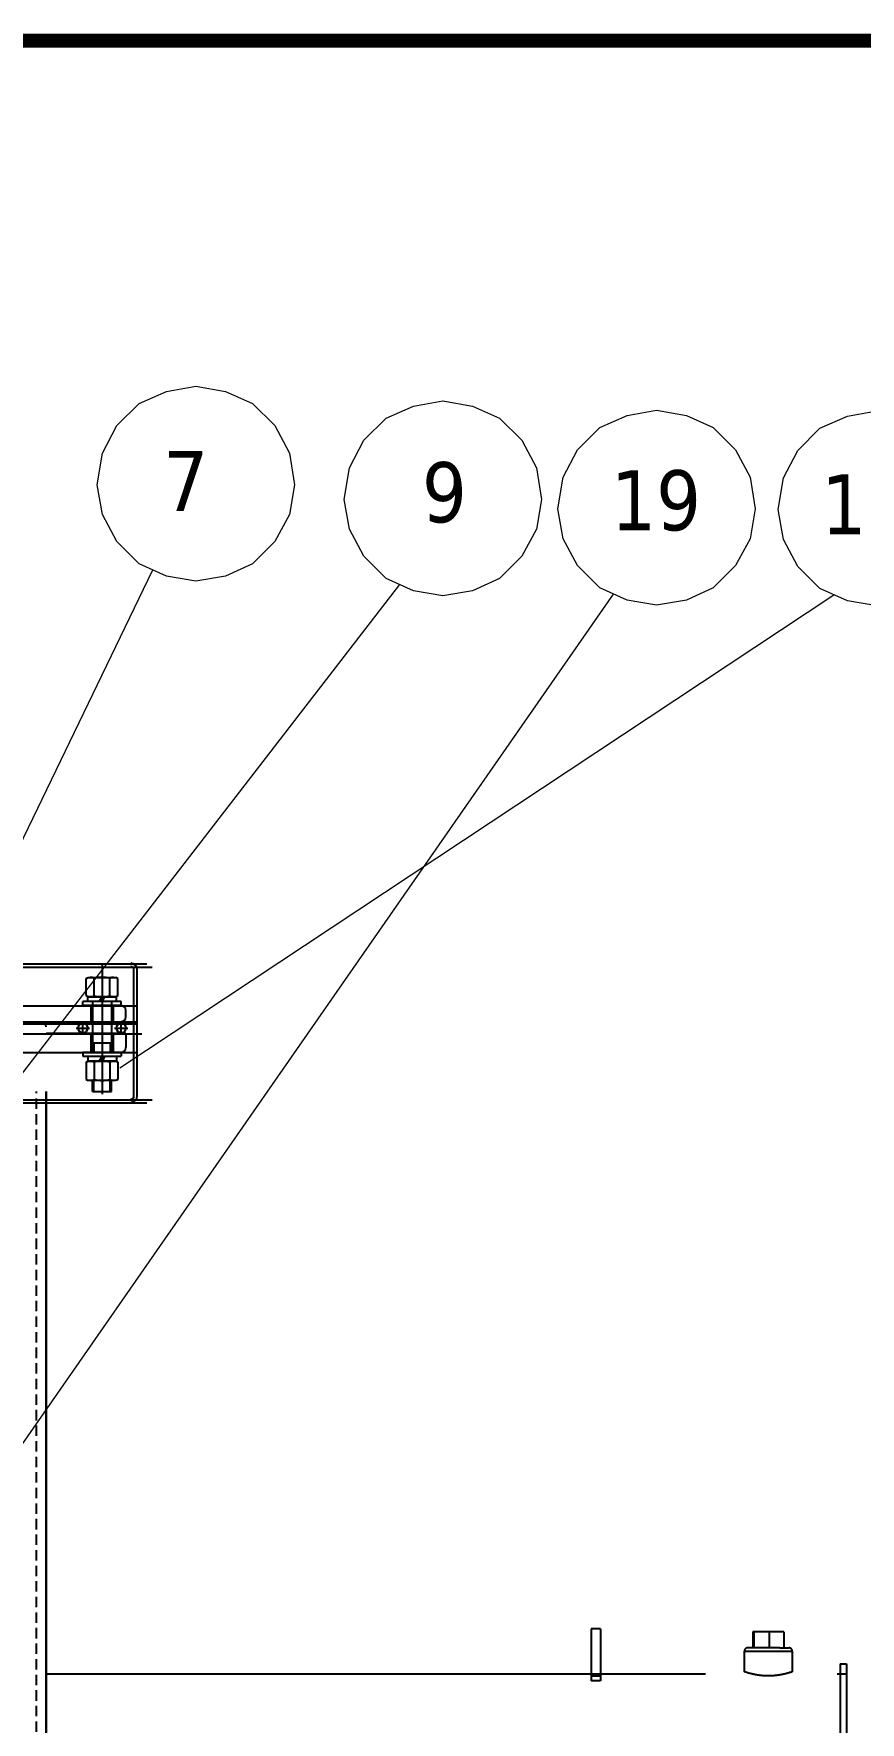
# Model space of a CAD drawing. Header units: millimetres. Extents: x 45841 to 102963, y -329287 to -163666.
# Drawn here: x 73942 to 74460, y -165402 to -164345 of the extents above; entities that cross this region are included whole.
import ezdxf

# ---------------------------------------------------------------- set-up
doc = ezdxf.new("R2010")
doc.units = ezdxf.units.MM
doc.header["$LTSCALE"] = 13
for name, pattern in [('CENTER', [50.8, 31.75, -6.35, 6.35, -6.35]), ('CENTERX2', [101.6, 63.5, -12.7, 12.7, -12.7]), ('DASHED', [0.75, 0.5, -0.25]), ('HIDDEN', [9.525, 6.35, -3.175])]:
    doc.linetypes.add(name, pattern=pattern)
doc.layers.get('0').update_dxf_attribs({"color": 1, "linetype": 'CENTER'})
for name, color, linetype in [('1', 4, 'Continuous'), ('2', 3, 'Continuous'), ('4', 2, 'HIDDEN'), ('4虚线层', 6, 'DASHED')]:
    doc.layers.add(name, color=color, linetype=linetype)
doc.layers.add('标注、文本', color=3, linetype='Continuous', lineweight=25)
doc.layers.add('铁心', color=3, linetype='Continuous', lineweight=0)
doc.styles.add('Tahoma$001', font='tahoma.ttf', dxfattribs={"height": 2.159784})

msp = doc.modelspace()

# ---------------------------------------------------------------- linework, layer by layer
for p, q in [((74297.022, -165343.928), (74291.022, -165343.928)), ((74291.022, -165343.928), (74291.022, -165373.672)), ((74297.022, -165343.928), (74297.022, -165373.672)), ((74392.234, -165345.927), (74392.234, -165355.927)), ((74392.839, -165345.927), (74392.234, -165345.927)), ((74392.839, -165345.927), (74392.839, -165355.927)), ((74402.626, -165345.927), (74392.839, -165345.927)), ((74402.626, -165345.927), (74402.626, -165355.927)), ((74411.81, -165345.927), (74402.626, -165345.927)), ((74411.81, -165345.927), (74411.81, -165355.927)), ((74409.132, -165355.927), (74389.022, -165355.927)), ((74409.132, -165355.927), (74415.022, -165355.927)), ((74387.022, -165370.928), (74387.022, -165357.928)), ((74387.022, -165357.928), (74410.226, -165357.928)), ((74410.226, -165357.928), (74417.022, -165357.928)), ((74417.022, -165357.928), (74417.022, -165370.928)), ((74447.022, -165365.928), (74451.022, -165365.928)), ((74447.022, -165365.928), (74447.022, -165465.927)), ((74451.022, -165365.928), (74451.022, -165465.927)), ((73949.824, -165372.245), (74451.022, -165372.245)), ((74297.022, -165373.672), (74291.022, -165373.672)), ((74291.022, -165373.672), (74291.022, -165376.672)), ((74297.022, -165376.672), (74291.022, -165376.672)), ((74297.022, -165373.672), (74297.022, -165376.672))]:
    msp.add_line(p, q)
for centre, start, end in [((74389.022, -165357.928), 90, 180), ((74415.022, -165357.928), 0, 90)]:
    msp.add_arc(centre, 2, start, end)
msp.add_open_spline([(74417.022, -165370.928), (74416.984, -165370.94), (74416.908, -165370.966), (74416.294, -165371.167), (74415.327, -165371.468), (74414.009, -165371.848), (74412.347, -165372.275), (74410.381, -165372.702), (74408.131, -165373.085), (74405.715, -165373.365), (74403.188, -165373.51), (74400.714, -165373.505), (74398.296, -165373.359), (74396.03, -165373.099), (74393.897, -165372.746), (74391.953, -165372.335), (74390.234, -165371.903), (74388.823, -165371.5), (74387.779, -165371.177), (74387.135, -165370.966), (74387.061, -165370.941), (74387.026, -165370.929)], degree=3, knots=[0, 0, 0, 0, 0.05096317, 0.10345227, 0.1544045, 0.20674855, 0.25929828, 0.3132918, 0.36725676, 0.4228914, 0.47499661, 0.52876423, 0.57857312, 0.62978822, 0.68046363, 0.73246413, 0.78573598, 0.84052019, 0.89422862, 0.94963398, 1, 1, 1, 1])
at = {"layer": '1'}
for p, q in [((73974.899, -164936.96), (73976.229, -164936.193)), ((73974.899, -164947.625), (73974.899, -164936.96)), ((73976.229, -164936.193), (73993.419, -164936.193)), ((73979.861, -164947.625), (73979.861, -164936.96)), ((73989.786, -164947.625), (73989.786, -164936.96)), ((73994.749, -164936.96), (73993.419, -164936.193)), ((73994.749, -164947.625), (73994.749, -164936.96)), ((73972.824, -164953.893), (73972.824, -164951.393)), ((73996.824, -164951.393), (73972.824, -164951.393)), ((73996.824, -164953.893), (73972.824, -164953.893)), ((73974.899, -164947.625), (73976.229, -164948.393)), ((73975.824, -164951.393), (73975.824, -164948.393)), ((73993.824, -164948.393), (73975.824, -164948.393)), ((73993.824, -164951.393), (73975.824, -164951.393)), ((73976.229, -164948.393), (73993.419, -164948.393)), ((73978.824, -164951.611), (73978.824, -164977.111)), ((73983.124, -164951.393), (73984.824, -164948.393)), ((73984.824, -164951.393), (73986.524, -164948.393)), ((73990.824, -164951.611), (73990.824, -164977.111)), ((73994.749, -164947.625), (73993.419, -164948.393)), ((73993.824, -164951.393), (73993.824, -164948.393)), ((73996.824, -164953.893), (73996.824, -164951.393)), ((73972.824, -164983.111), (73996.824, -164983.111)), ((73972.824, -164983.111), (73972.824, -164985.611)), ((73972.824, -164985.611), (73996.824, -164985.611)), ((73975.824, -164985.611), (73993.824, -164985.611)), ((73975.824, -164985.611), (73975.824, -164988.611)), ((73978.824, -164977.111), (73990.824, -164977.111)), ((73978.824, -164977.111), (73978.824, -164983.111)), ((73984.824, -164985.611), (73983.124, -164988.611)), ((73986.524, -164985.611), (73984.824, -164988.611)), ((73990.824, -164977.111), (73990.824, -164983.111)), ((73993.824, -164985.611), (73993.824, -164988.611)), ((73996.824, -164983.111), (73996.824, -164985.611)), ((73974.899, -164989.378), (73976.229, -164988.611)), ((73974.899, -164989.378), (73974.899, -165000.043)), ((73975.824, -164988.611), (73993.824, -164988.611)), ((73993.419, -164988.611), (73976.229, -164988.611)), ((73979.861, -164989.378), (73979.861, -165000.043)), ((73989.786, -164989.378), (73989.786, -165000.043)), ((73994.749, -164989.378), (73993.419, -164988.611)), ((73994.749, -164989.378), (73994.749, -165000.043)), ((73974.899, -165000.043), (73976.229, -165000.811)), ((73993.419, -165000.811), (73976.229, -165000.811)), ((73978.824, -165007.553), (73978.824, -165000.811)), ((73978.824, -165007.553), (73990.824, -165007.553)), ((73990.824, -165007.553), (73990.824, -165000.811)), ((73994.749, -165000.043), (73993.419, -165000.811))]:
    msp.add_line(p, q, dxfattribs=at)
at = {"layer": '1', "color": 1, "linetype": 'CENTERX2', "lineweight": -3, "ltscale": 0.1}
for p, q in [((73984.824, -164951.454), (73984.824, -164994.721)), ((73972.824, -164971.131), (73972.824, -164964.654)), ((73996.824, -164971.131), (73996.824, -164964.654)), ((73968.639, -164967.893), (73977.008, -164967.893)), ((73992.639, -164967.893), (74001.008, -164967.893))]:
    msp.add_line(p, q, dxfattribs=at)
at = {"layer": '1', "const_width": 8.634}
msp.add_lwpolyline([(68377.085, -171158.034), (77849.405, -171158.034), (77849.405, -164349.804), (68377.085, -164349.804), (68377.085, -171158.034)], dxfattribs=at)
at = {"layer": '1'}
for centre, radius, start, end in [((73977.434, -164940.761), 4.569, 57.914436, 123.704561), ((73984.824, -164954.193), 18, 73.996597, 106.003403), ((73992.213, -164940.761), 4.569, 56.295439, 122.085564), ((73977.434, -164943.824), 4.569, 236.295439, 302.085564), ((73984.824, -164930.393), 18, 253.996597, 286.003403), ((73992.213, -164943.824), 4.569, 237.441248, 303.704561), ((73977.434, -164993.179), 4.569, 57.441248, 123.704561), ((73984.824, -165006.611), 18, 73.996597, 106.003403), ((73992.213, -164993.179), 4.569, 56.295439, 122.085564), ((73977.434, -164996.242), 4.569, 236.295439, 302.085564), ((73984.824, -164982.811), 18, 253.996597, 286.003403), ((73992.213, -164996.242), 4.569, 237.914436, 303.704561)]:
    msp.add_arc(centre, radius, start, end, dxfattribs=at)
at = {"layer": '2'}
for p, q in [((73979.724, -164977.111), (73979.724, -164983.111)), ((73989.924, -164977.111), (73989.924, -164983.111)), ((73979.724, -165007.553), (73979.724, -165000.811)), ((73989.924, -165007.553), (73989.924, -165000.811))]:
    msp.add_line(p, q, dxfattribs=at)
at = {"layer": '4'}
msp.add_line((73984.824, -164928.611), (73984.824, -165009.411), dxfattribs=at)
at = {"layer": '4虚线层'}
msp.add_line((73943.824, -167017.245), (73943.824, -165007.553), dxfattribs=at)
msp.add_arc((73947.824, -164967.111), 2, 0, 90, dxfattribs=at)
at = {"layer": '标注、文本'}
for p, q in [((73177.816, -164927.772), (74012.816, -164927.772)), ((73177.816, -164929.772), (74016.281, -164929.772)), ((74004.824, -165010.37), (74004.824, -164931.387)), ((74006.824, -165010.37), (74006.824, -164931.387)), ((74006.816, -164954.277), (73176.816, -164954.277)), ((73977.824, -164953.893), (73977.824, -164963.893)), ((73991.824, -164953.893), (73991.824, -164963.893)), ((74006.816, -164964.277), (73176.816, -164964.277)), ((74006.816, -164965.562), (73177.481, -164965.562)), ((73999.824, -164960.893), (73999.824, -164956.893)), ((73999.824, -164960.893), (73999.824, -164956.893)), ((73173.816, -164971.495), (74009.816, -164971.495)), ((73949.824, -164971.111), (73999.824, -164971.111)), ((73977.824, -164971.111), (73977.824, -164983.111)), ((73991.824, -164971.111), (73991.824, -164983.111)), ((73999.824, -164971.111), (73999.824, -164980.111)), ((74006.816, -164983.495), (73173.816, -164983.495)), ((73176.816, -165012.754), (74016.281, -165012.754)), ((73176.816, -165014.754), (74012.816, -165014.754))]:
    msp.add_line(p, q, dxfattribs=at)
at = {"layer": '标注、文本', "color": 4, "lineweight": 30}
msp.add_line((73949.824, -167017.245), (73949.824, -165007.553), dxfattribs=at)
at = {"layer": '标注、文本'}
for centre in [(73972.824, -164967.893), (73996.824, -164967.893)]:
    msp.add_circle(centre, 3, dxfattribs=at)
for centre, radius, start, end in [((74002.824, -164931.387), 4, 0, 90), ((74002.824, -164931.387), 2, 0, 90), ((73996.824, -164956.893), 3, 0, 90), ((73996.824, -164956.893), 3, 0, 90), ((73996.824, -164960.893), 3, 270, 0), ((73996.824, -164960.893), 3, 270, 0), ((73996.824, -164980.111), 3, 270, 0), ((74002.824, -165010.37), 2, 270, 0), ((74002.824, -165010.37), 4, 270, 0)]:
    msp.add_arc(centre, radius, start, end, dxfattribs=at)
at = {"layer": '铁心'}
for points in [[(73981.803, -164627.827), (73985.116, -164607.948), (73994.152, -164590.781), (74008.006, -164576.926), (74025.174, -164569.396), (74043.546, -164566.083), (74062.22, -164569.396), (74079.086, -164576.926), (74092.941, -164590.781), (74102.278, -164607.948), (74105.29, -164627.827), (74102.278, -164646.5), (74092.941, -164663.367), (74079.086, -164677.221), (74062.22, -164685.052), (74043.546, -164688.064), (74025.174, -164685.052), (74008.006, -164677.221), (73994.152, -164663.367), (73985.116, -164646.5)], [(74136.455, -164637.018), (74139.768, -164617.139), (74148.804, -164599.971), (74162.659, -164586.117), (74179.826, -164578.587), (74198.199, -164575.274), (74216.872, -164578.587), (74233.739, -164586.117), (74247.594, -164599.971), (74256.93, -164617.139), (74259.942, -164637.018), (74256.93, -164655.691), (74247.594, -164672.558), (74233.739, -164686.412), (74216.872, -164694.243), (74198.199, -164697.255), (74179.826, -164694.243), (74162.659, -164686.412), (74148.804, -164672.558), (74139.768, -164655.691)], [(74270.257, -164642.92), (74273.57, -164623.042), (74282.606, -164605.874), (74296.461, -164592.02), (74313.628, -164584.49), (74332.001, -164581.177), (74350.674, -164584.49), (74367.541, -164592.02), (74381.396, -164605.874), (74390.732, -164623.042), (74393.744, -164642.92), (74390.732, -164661.594), (74381.396, -164678.461), (74367.541, -164692.315), (74350.674, -164700.146), (74332.001, -164703.158), (74313.628, -164700.146), (74296.461, -164692.315), (74282.606, -164678.461), (74273.57, -164661.594)], [(74408.146, -164643.345), (74411.459, -164623.467), (74420.495, -164606.299), (74434.349, -164592.445), (74451.517, -164584.915), (74469.89, -164581.602), (74488.563, -164584.915), (74505.43, -164592.445), (74519.284, -164606.299), (74528.621, -164623.467), (74531.633, -164643.345), (74528.621, -164662.019), (74519.284, -164678.886), (74505.43, -164692.74), (74488.563, -164700.571), (74469.89, -164703.583), (74451.517, -164700.571), (74434.349, -164692.74), (74420.495, -164678.886), (74411.459, -164662.019)]]:
    msp.add_lwpolyline(points, close=True, dxfattribs=at)
for points in [[(73546.805, -165498.708), (74171.242, -164690.328), (74171.242, -164690.328)], [(73768.459, -165194.882), (74016.59, -164681.137), (74016.59, -164681.137)], [(73746.805, -165498.708), (74305.045, -164696.231), (74305.045, -164696.231)], [(73995.887, -164992.836), (74442.933, -164696.656), (74442.933, -164696.656)]]:
    msp.add_lwpolyline(points, dxfattribs=at)

# ---------------------------------------------------------------- texts
at = {"layer": '铁心', "style": 'Tahoma$001'}
for s, height, p in [('7', 37.589, (74023.176, -164644.249)), ('9', 37.589, (74185.109, -164651.275)), ('19', 37.5893, (74303.518, -164656.314)), ('16', 37.5893, (74435.216, -164658.9))]:
    msp.add_text(s, height=height, dxfattribs=at).set_placement(p)

doc.saveas('drawing.dxf')
